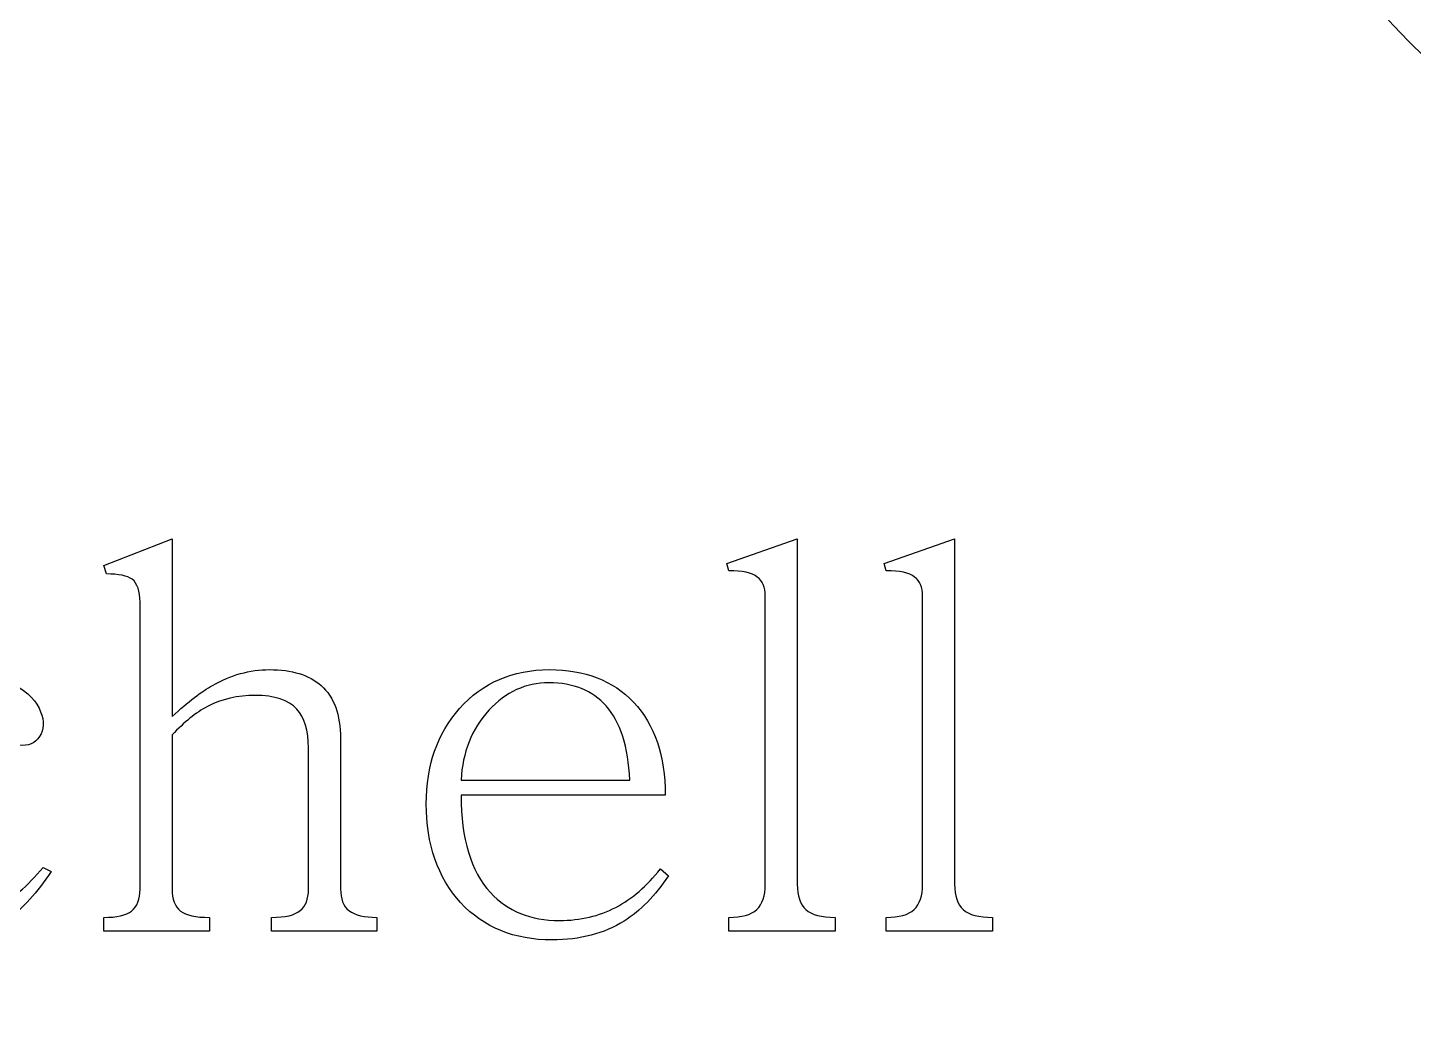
# Model space of a CAD drawing. Header units: millimetres. Extents: x -96 to 58, y -5 to 152.
# Drawn here: x -4.22 to 17.96, y 82.72 to 98.71 of the extents above; entities that cross this region are included whole.
import ezdxf

# ---------------------------------------------------------------- set-up
doc = ezdxf.new("R2010")
doc.units = ezdxf.units.MM
doc.header["$MEASUREMENT"] = 0
doc.layers.add('Capa 1', color=7, linetype='Continuous')

msp = doc.modelspace()

# ---------------------------------------------------------------- linework, layer by layer
at = {"layer": 'Capa 1', "color": 250, "lineweight": 9}
msp.add_open_spline([(-95.1806, 149.5), (-95.1806, 149.5), (57.2195, 149.5), (57.2195, 149.5), (57.2195, 149.5), (57.2195, 149.5), (57.2195, -2.9001), (57.2195, -2.9001), (57.2195, -2.9001), (57.2195, -2.9001), (-95.1806, -2.9001), (-95.1806, -2.9001), (-95.1806, -2.9001), (-95.1806, -2.9001), (-95.1806, 149.5), (-95.1806, 149.5)], degree=3, knots=[0, 0, 0, 0, 0.2, 0.2, 0.2, 0.2, 0.4, 0.4, 0.4, 0.4, 0.6, 0.6, 0.6, 0.6, 1, 1, 1, 1], dxfattribs=at)
at = {"layer": 'Capa 1', "color": 7}
msp.add_open_spline([(-18.9806, 128.6859), (11.6082, 128.6859), (36.4054, 103.8887), (36.4054, 73.2999), (36.4054, 73.2999), (36.4054, 42.7112), (11.6082, 17.9139), (-18.9806, 17.9139), (-18.9806, 17.9139), (-49.5694, 17.9139), (-74.3666, 42.7111), (-74.3666, 73.2999), (-74.3666, 73.2999), (-74.3666, 103.8888), (-49.5694, 128.6859), (-18.9806, 128.6859)], degree=3, knots=[0, 0, 0, 0, 0.2, 0.2, 0.2, 0.2, 0.4, 0.4, 0.4, 0.4, 0.6, 0.6, 0.6, 0.6, 1, 1, 1, 1], dxfattribs=at)
at = {"layer": 'Capa 1'}
msp.add_open_spline([(24.5028, 108.0806), (24.0783, 108.9291), (23.0728, 108.2304), (22.8395, 107.6122), (22.8395, 107.6122), (22.227, 105.7874), (24.2379, 104.495), (25.8186, 104.5353), (25.8186, 104.5353), (28.8215, 104.7034), (30.6682, 107.9336), (30.0706, 110.6505), (30.0706, 110.6505), (29.055, 114.7163), (24.2159, 116.5753), (20.5136, 115.2004), (20.5136, 115.2004), (15.8693, 113.3239), (13.8123, 107.5022), (15.6346, 102.9878), (15.6346, 102.9878), (19.7309, 92.8753), (33.2234, 95.1014), (36.9005, 103.8639), (36.9005, 103.8639), (39.0725, 108.834), (37.4488, 114.703), (33.493, 118.7195), (33.493, 118.7195), (48.8105, 103.1006), (22.7743, 84.9388), (15.0272, 102.8722), (15.0272, 102.8722), (12.9403, 107.7041), (15.3821, 113.6629), (20.4138, 115.6243), (20.4138, 115.6243), (24.5228, 117.0932), (29.346, 115.1872), (30.4507, 110.7174), (30.4507, 110.7174), (31.1292, 107.5926), (29.3608, 104.0939), (25.9623, 103.8266), (25.9623, 103.8266), (23.9691, 103.729), (21.6842, 105.2299), (22.1393, 107.4786), (22.1393, 107.4786), (22.3409, 108.3284), (23.4352, 109.483), (24.3043, 108.6608), (24.3043, 108.6608), (24.458, 108.5001), (24.5327, 108.303), (24.5028, 108.0806)], degree=3, knots=[0, 0, 0, 0, 0.0666667, 0.0666667, 0.0666667, 0.0666667, 0.1333333, 0.1333333, 0.1333333, 0.1333333, 0.2, 0.2, 0.2, 0.2, 0.2666667, 0.2666667, 0.2666667, 0.2666667, 0.3333333, 0.3333333, 0.3333333, 0.3333333, 0.4, 0.4, 0.4, 0.4, 0.4666667, 0.4666667, 0.4666667, 0.4666667, 0.5333333, 0.5333333, 0.5333333, 0.5333333, 0.6, 0.6, 0.6, 0.6, 0.6666667, 0.6666667, 0.6666667, 0.6666667, 0.7333333, 0.7333333, 0.7333333, 0.7333333, 0.8, 0.8, 0.8, 0.8, 0.8666667, 0.8666667, 0.8666667, 0.8666667, 1, 1, 1, 1], dxfattribs=at)
at = {"layer": 'Capa 1', "color": 250}
for points, knots in [([(-3.0044, 84.2345), (-3.0044, 84.2345), (-1.3118, 84.2345), (-1.3118, 84.2345), (-1.3118, 84.2345), (-1.3118, 84.2345), (-1.3118, 84.4532), (-1.3118, 84.4532), (-1.3118, 84.4532), (-1.5303, 84.4532), (-1.6857, 84.4861), (-1.7748, 84.5537), (-1.7748, 84.5537), (-1.8654, 84.6272), (-1.91, 84.745), (-1.91, 84.9075), (-1.91, 84.9075), (-1.91, 84.9075), (-1.91, 87.3768), (-1.91, 87.3768), (-1.91, 87.3768), (-1.7187, 87.5796), (-1.5303, 87.7319), (-1.3448, 87.8326), (-1.3448, 87.8326), (-1.1147, 87.9507), (-0.8588, 88.0094), (-0.5783, 88.0094), (-0.5783, 88.0094), (-0.2691, 88.0094), (-0.0477, 87.9361), (0.0875, 87.7909), (0.0875, 87.7909), (0.2112, 87.6558), (0.273, 87.4471), (0.273, 87.1667), (0.273, 87.1667), (0.273, 87.1667), (0.2731, 84.9076), (0.2731, 84.9076), (0.2731, 84.9076), (0.2731, 84.7451), (0.2284, 84.6299), (0.1378, 84.5624), (0.1378, 84.5624), (0.0545, 84.4891), (-0.098, 84.4531), (-0.3166, 84.4531), (-0.3166, 84.4531), (-0.3166, 84.4531), (-0.3165, 84.2345), (-0.3165, 84.2345), (-0.3165, 84.2345), (-0.3165, 84.2345), (1.3674, 84.2345), (1.3674, 84.2345), (1.3674, 84.2345), (1.3674, 84.2345), (1.3674, 84.4532), (1.3674, 84.4532), (1.3674, 84.4532), (1.1661, 84.4532), (1.0165, 84.489), (0.9216, 84.5624), (0.9216, 84.5624), (0.8311, 84.6358), (0.7864, 84.7507), (0.7864, 84.9075), (0.7864, 84.9075), (0.7864, 84.9075), (0.7864, 87.3179), (0.7864, 87.3179), (0.7864, 87.3179), (0.7864, 87.7004), (0.6829, 87.9836), (0.4743, 88.1691), (0.4743, 88.1691), (0.2832, 88.3374), (0.0084, 88.4222), (-0.3511, 88.4222), (-0.3511, 88.4222), (-0.6661, 88.4224), (-0.9695, 88.3373), (-1.2614, 88.1691), (-1.2614, 88.1691), (-1.4353, 88.0743), (-1.6511, 87.9088), (-1.91, 87.6729), (-1.91, 87.6729), (-1.91, 87.6729), (-1.91, 90.5204), (-1.91, 90.5204), (-1.91, 90.5204), (-1.91, 90.5204), (-3.0044, 90.0904), (-3.0044, 90.0904), (-3.0044, 90.0904), (-3.0044, 90.0904), (-2.9627, 89.9553), (-2.9627, 89.9553), (-2.9627, 89.9553), (-2.7657, 89.9553), (-2.629, 89.9264), (-2.5499, 89.8703), (-2.5499, 89.8703), (-2.4651, 89.8043), (-2.4234, 89.6805), (-2.4234, 89.5007), (-2.4234, 89.5007), (-2.4234, 89.5007), (-2.4234, 84.9076), (-2.4234, 84.9076), (-2.4234, 84.9076), (-2.4234, 84.7451), (-2.468, 84.6271), (-2.5586, 84.5537), (-2.5586, 84.5537), (-2.6477, 84.4862), (-2.7973, 84.4531), (-3.0044, 84.4531), (-3.0044, 84.4531), (-3.0044, 84.4531), (-3.0044, 84.2345), (-3.0044, 84.2345)], [0, 0, 0, 0, 0.03125, 0.03125, 0.03125, 0.03125, 0.0625, 0.0625, 0.0625, 0.0625, 0.09375, 0.09375, 0.09375, 0.09375, 0.125, 0.125, 0.125, 0.125, 0.15625, 0.15625, 0.15625, 0.15625, 0.1875, 0.1875, 0.1875, 0.1875, 0.21875, 0.21875, 0.21875, 0.21875, 0.25, 0.25, 0.25, 0.25, 0.28125, 0.28125, 0.28125, 0.28125, 0.3125, 0.3125, 0.3125, 0.3125, 0.34375, 0.34375, 0.34375, 0.34375, 0.375, 0.375, 0.375, 0.375, 0.40625, 0.40625, 0.40625, 0.40625, 0.4375, 0.4375, 0.4375, 0.4375, 0.46875, 0.46875, 0.46875, 0.46875, 0.5, 0.5, 0.5, 0.5, 0.53125, 0.53125, 0.53125, 0.53125, 0.5625, 0.5625, 0.5625, 0.5625, 0.59375, 0.59375, 0.59375, 0.59375, 0.625, 0.625, 0.625, 0.625, 0.65625, 0.65625, 0.65625, 0.65625, 0.6875, 0.6875, 0.6875, 0.6875, 0.71875, 0.71875, 0.71875, 0.71875, 0.75, 0.75, 0.75, 0.75, 0.78125, 0.78125, 0.78125, 0.78125, 0.8125, 0.8125, 0.8125, 0.8125, 0.84375, 0.84375, 0.84375, 0.84375, 0.875, 0.875, 0.875, 0.875, 0.90625, 0.90625, 0.90625, 0.90625, 0.9375, 0.9375, 0.9375, 0.9375, 1, 1, 1, 1]), ([(7.0047, 84.2345), (7.0047, 84.2345), (8.706, 84.2345), (8.706, 84.2345), (8.706, 84.2345), (8.706, 84.2345), (8.706, 84.4532), (8.706, 84.4532), (8.706, 84.4532), (8.4875, 84.4532), (8.3292, 84.4948), (8.2343, 84.5796), (8.2343, 84.5796), (8.1438, 84.6632), (8.0991, 84.7982), (8.0991, 84.9837), (8.0991, 84.9837), (8.0991, 84.9837), (8.0991, 90.5204), (8.0991, 90.5204), (8.0991, 90.5204), (8.0991, 90.5204), (6.9702, 90.125), (6.9702, 90.125), (6.9702, 90.125), (6.9702, 90.125), (7.0047, 90.0071), (7.0047, 90.0071), (7.0047, 90.0071), (7.2177, 90.0071), (7.37, 89.9739), (7.4592, 89.9063), (7.4592, 89.9063), (7.5441, 89.8446), (7.5857, 89.7423), (7.5857, 89.6028), (7.5857, 89.6028), (7.5857, 89.6028), (7.5858, 84.9838), (7.5858, 84.9838), (7.5858, 84.9838), (7.5858, 84.7983), (7.5411, 84.6645), (7.4505, 84.5796), (7.4505, 84.5796), (7.3614, 84.4949), (7.2118, 84.4531), (7.0047, 84.4531), (7.0047, 84.4531), (7.0047, 84.4531), (7.0047, 84.2345), (7.0047, 84.2345)], [0, 0, 0, 0, 0.0714286, 0.0714286, 0.0714286, 0.0714286, 0.1428571, 0.1428571, 0.1428571, 0.1428571, 0.2142857, 0.2142857, 0.2142857, 0.2142857, 0.2857143, 0.2857143, 0.2857143, 0.2857143, 0.3571429, 0.3571429, 0.3571429, 0.3571429, 0.4285714, 0.4285714, 0.4285714, 0.4285714, 0.5, 0.5, 0.5, 0.5, 0.5714286, 0.5714286, 0.5714286, 0.5714286, 0.6428571, 0.6428571, 0.6428571, 0.6428571, 0.7142857, 0.7142857, 0.7142857, 0.7142857, 0.7857143, 0.7857143, 0.7857143, 0.7857143, 0.8571429, 0.8571429, 0.8571429, 0.8571429, 1, 1, 1, 1]), ([(9.5242, 84.2345), (9.5242, 84.2345), (11.2255, 84.2345), (11.2255, 84.2345), (11.2255, 84.2345), (11.2255, 84.2345), (11.2255, 84.4532), (11.2255, 84.4532), (11.2255, 84.4532), (11.0069, 84.4532), (10.8487, 84.4948), (10.7538, 84.5796), (10.7538, 84.5796), (10.6632, 84.6632), (10.6186, 84.7982), (10.6186, 84.9837), (10.6186, 84.9837), (10.6186, 84.9837), (10.6187, 90.5204), (10.6187, 90.5204), (10.6187, 90.5204), (10.6187, 90.5204), (9.4898, 90.125), (9.4898, 90.125), (9.4898, 90.125), (9.4898, 90.125), (9.5242, 90.0071), (9.5242, 90.0071), (9.5242, 90.0071), (9.7371, 90.0071), (9.8895, 89.9739), (9.9787, 89.9063), (9.9787, 89.9063), (10.0636, 89.8446), (10.1052, 89.7423), (10.1052, 89.6028), (10.1052, 89.6028), (10.1052, 89.6028), (10.1052, 84.9838), (10.1052, 84.9838), (10.1052, 84.9838), (10.1052, 84.7983), (10.0606, 84.6645), (9.97, 84.5796), (9.97, 84.5796), (9.8809, 84.4949), (9.7313, 84.4531), (9.5242, 84.4531), (9.5242, 84.4531), (9.5242, 84.4531), (9.5242, 84.2345), (9.5242, 84.2345)], [0, 0, 0, 0, 0.0714286, 0.0714286, 0.0714286, 0.0714286, 0.1428571, 0.1428571, 0.1428571, 0.1428571, 0.2142857, 0.2142857, 0.2142857, 0.2142857, 0.2857143, 0.2857143, 0.2857143, 0.2857143, 0.3571429, 0.3571429, 0.3571429, 0.3571429, 0.4285714, 0.4285714, 0.4285714, 0.4285714, 0.5, 0.5, 0.5, 0.5, 0.5714286, 0.5714286, 0.5714286, 0.5714286, 0.6428571, 0.6428571, 0.6428571, 0.6428571, 0.7142857, 0.7142857, 0.7142857, 0.7142857, 0.7857143, 0.7857143, 0.7857143, 0.7857143, 0.8571429, 0.8571429, 0.8571429, 0.8571429, 1, 1, 1, 1]), ([(-3.847, 85.1866), (-3.847, 85.1866), (-3.9736, 85.2541), (-3.9736, 85.2541), (-3.9736, 85.2541), (-4.2325, 84.9507), (-4.4769, 84.7378), (-4.707, 84.6141), (-4.707, 84.6141), (-4.9098, 84.502), (-5.1456, 84.4459), (-5.4146, 84.4459), (-5.4146, 84.4459), (-5.8877, 84.4461), (-6.2558, 84.6199), (-6.519, 84.9679), (-6.519, 84.9679), (-6.7721, 85.3001), (-6.8987, 85.743), (-6.8987, 86.2996), (-6.8987, 86.2996), (-6.8987, 86.8835), (-6.7692, 87.3522), (-6.5104, 87.706), (-6.5104, 87.706), (-6.2645, 88.0324), (-5.961, 88.195), (-5.6015, 88.195), (-5.6015, 88.195), (-5.3714, 88.1952), (-5.1888, 88.1504), (-5.0536, 88.0598), (-5.0536, 88.0598), (-4.9472, 87.9866), (-4.8451, 87.8613), (-4.7502, 87.6816), (-4.7502, 87.6816), (-4.7502, 87.6816), (-4.6912, 87.5465), (-4.6912, 87.5465), (-4.6912, 87.5465), (-4.6466, 87.4343), (-4.6064, 87.358), (-4.5733, 87.3192), (-4.5733, 87.3192), (-4.5114, 87.2458), (-4.4237, 87.2084), (-4.3115, 87.2084), (-4.3115, 87.2084), (-4.1649, 87.2085), (-4.0642, 87.2703), (-4.0081, 87.3939), (-4.0081, 87.3939), (-3.952, 87.5119), (-3.9635, 87.6499), (-4.0412, 87.8067), (-4.0412, 87.8067), (-4.1203, 87.9707), (-4.2828, 88.1101), (-4.5301, 88.228), (-4.5301, 88.228), (-4.7947, 88.3577), (-5.078, 88.4222), (-5.3815, 88.4222), (-5.3815, 88.4222), (-5.9481, 88.4224), (-6.4342, 88.2151), (-6.8397, 87.7995), (-6.8397, 87.7995), (-7.2611, 87.3609), (-7.471, 86.8043), (-7.471, 86.1313), (-7.471, 86.1313), (-7.471, 85.575), (-7.2855, 85.0973), (-6.9145, 84.699), (-6.9145, 84.699), (-6.5435, 84.2951), (-6.0976, 84.0921), (-5.5742, 84.0921), (-5.5742, 84.0921), (-5.1816, 84.0923), (-4.8336, 84.2043), (-4.5301, 84.4286), (-4.5301, 84.4286), (-4.3044, 84.5971), (-4.0771, 84.85), (-3.847, 85.1866)], [0, 0, 0, 0, 0.0434783, 0.0434783, 0.0434783, 0.0434783, 0.0869565, 0.0869565, 0.0869565, 0.0869565, 0.1304348, 0.1304348, 0.1304348, 0.1304348, 0.173913, 0.173913, 0.173913, 0.173913, 0.2173913, 0.2173913, 0.2173913, 0.2173913, 0.2608696, 0.2608696, 0.2608696, 0.2608696, 0.3043478, 0.3043478, 0.3043478, 0.3043478, 0.3478261, 0.3478261, 0.3478261, 0.3478261, 0.3913043, 0.3913043, 0.3913043, 0.3913043, 0.4347826, 0.4347826, 0.4347826, 0.4347826, 0.4782609, 0.4782609, 0.4782609, 0.4782609, 0.5217391, 0.5217391, 0.5217391, 0.5217391, 0.5652174, 0.5652174, 0.5652174, 0.5652174, 0.6086957, 0.6086957, 0.6086957, 0.6086957, 0.6521739, 0.6521739, 0.6521739, 0.6521739, 0.6956522, 0.6956522, 0.6956522, 0.6956522, 0.7391304, 0.7391304, 0.7391304, 0.7391304, 0.7826087, 0.7826087, 0.7826087, 0.7826087, 0.826087, 0.826087, 0.826087, 0.826087, 0.8695652, 0.8695652, 0.8695652, 0.8695652, 0.9130435, 0.9130435, 0.9130435, 0.9130435, 1, 1, 1, 1]), ([(5.909, 85.2297), (5.6904, 84.9551), (5.4516, 84.7493), (5.1927, 84.6141), (5.1927, 84.6141), (4.9296, 84.4746), (4.629, 84.4042), (4.291, 84.4042), (4.291, 84.4042), (3.8308, 84.4044), (3.4627, 84.5523), (3.188, 84.85), (3.188, 84.85), (2.8732, 85.1938), (2.7163, 85.7128), (2.7163, 86.4089), (2.7163, 86.4089), (2.7163, 86.4089), (5.9852, 86.409), (5.9852, 86.409), (5.9852, 86.409), (5.9852, 87.043), (5.8168, 87.5406), (5.4789, 87.9001), (5.4789, 87.9001), (5.1482, 88.2483), (4.6994, 88.4222), (4.1314, 88.4222), (4.1314, 88.4222), (3.5418, 88.4224), (3.0615, 88.2151), (2.6904, 87.7995), (2.6904, 87.7995), (2.3367, 87.3941), (2.1598, 86.8863), (2.1598, 86.2737), (2.1598, 86.2737), (2.1599, 85.6222), (2.3424, 85.0944), (2.7077, 84.6903), (2.7077, 84.6903), (3.0788, 84.2921), (3.5662, 84.0921), (4.1731, 84.0921), (4.1731, 84.0921), (4.6232, 84.0923), (5.0072, 84.1928), (5.3279, 84.3955), (5.3279, 84.3955), (5.5867, 84.558), (5.8226, 84.7996), (6.0354, 85.1203), (6.0354, 85.1203), (6.0354, 85.1203), (5.909, 85.2297), (5.909, 85.2297)], [0, 0, 0, 0, 0.0666667, 0.0666667, 0.0666667, 0.0666667, 0.1333333, 0.1333333, 0.1333333, 0.1333333, 0.2, 0.2, 0.2, 0.2, 0.2666667, 0.2666667, 0.2666667, 0.2666667, 0.3333333, 0.3333333, 0.3333333, 0.3333333, 0.4, 0.4, 0.4, 0.4, 0.4666667, 0.4666667, 0.4666667, 0.4666667, 0.5333333, 0.5333333, 0.5333333, 0.5333333, 0.6, 0.6, 0.6, 0.6, 0.6666667, 0.6666667, 0.6666667, 0.6666667, 0.7333333, 0.7333333, 0.7333333, 0.7333333, 0.8, 0.8, 0.8, 0.8, 0.8666667, 0.8666667, 0.8666667, 0.8666667, 1, 1, 1, 1]), ([(5.4199, 86.6535), (5.4199, 86.6535), (2.7163, 86.6535), (2.7163, 86.6535), (2.7163, 86.6535), (2.7393, 87.0978), (2.8875, 87.4702), (3.1621, 87.7736), (3.1621, 87.7736), (3.4326, 88.0656), (3.7517, 88.2122), (4.1228, 88.2122), (4.1228, 88.2122), (4.5154, 88.2122), (4.8217, 88.0885), (5.0403, 87.8412), (5.0403, 87.8412), (5.266, 87.584), (5.3912, 87.1869), (5.4199, 86.6535)], [0, 0, 0, 0, 0.1666667, 0.1666667, 0.1666667, 0.1666667, 0.3333333, 0.3333333, 0.3333333, 0.3333333, 0.5, 0.5, 0.5, 0.5, 0.6666667, 0.6666667, 0.6666667, 0.6666667, 1, 1, 1, 1])]:
    msp.add_open_spline(points, degree=3, knots=knots, dxfattribs=at)

doc.saveas('drawing.dxf')
